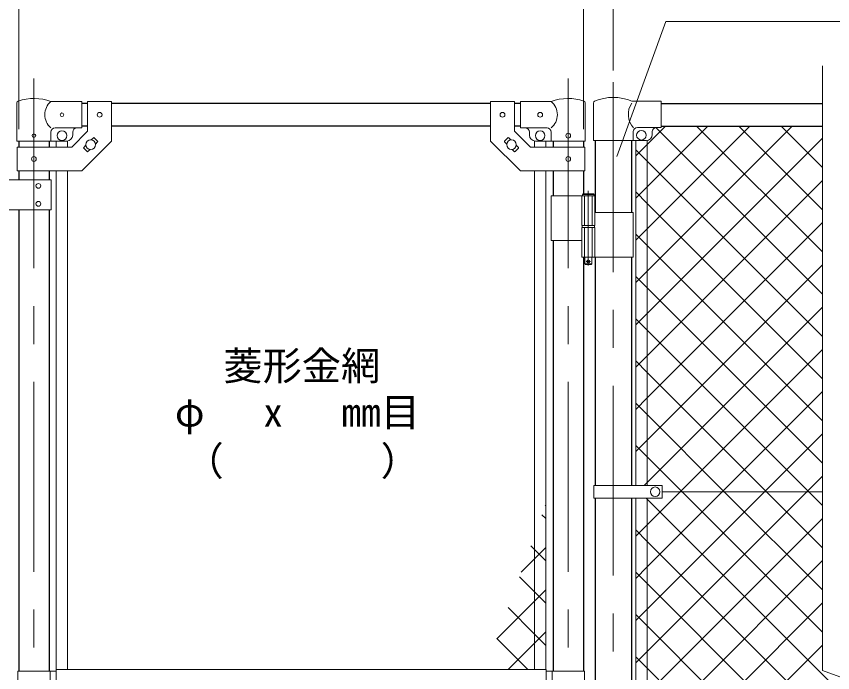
# Model space of a CAD drawing. Units: millimetres, scale not verified. Extents: x -4200 to 4200, y -2970 to 2970.
# Drawn here: x 1243 to 2609, y 509 to 1607 of the extents above; entities that cross this region are included whole.
import ezdxf
from ezdxf.enums import TextEntityAlignment as Align

# ---------------------------------------------------------------- set-up
doc = ezdxf.new("R2010")
doc.units = ezdxf.units.MM
doc.header["$LTSCALE"] = 10
doc.linetypes.add('DASHED', pattern=[7.5, 6, -1.5])
doc.linetypes.add('USER1', pattern=[50.8, 31.75, -6.35, 6.35, -6.35])
for name, color, linetype, lineweight in [('0-1_D-STR-TXT', 7, 'Continuous', 13), ('0-2_D-BMK', 2, 'USER1', 13), ('0-3_D-STR1', 1, 'Continuous', 25), ('0-4_D-STR3', 3, 'Continuous', 13), ('0-8_D-STR-DIM', 7, 'Continuous', 13), ('0-B_D-STR2', 7, 'Continuous', 13)]:
    doc.layers.add(name, color=color, linetype=linetype, lineweight=lineweight)
doc.styles.add('ＭＳ ゴシック', font='')
doc.styles.get('ＭＳ ゴシック').set_extended_font_data('MS Gothic')

msp = doc.modelspace()

# ---------------------------------------------------------------- linework, layer by layer
at = {"layer": '0-1_D-STR-TXT'}
msp.add_lwpolyline([(2862.89, 1598.46), (2329.73, 1598.46), (2247.8, 1372.73)], dxfattribs=at)
at = {"layer": '0-2_D-BMK'}
for p, q in [((1272.39, 1503.1), (1272.39, -535.29)), ((2166.59, 1503.1), (2166.59, -535.29)), ((2241.99, 1496.61), (2241.99, -849.21)), ((2200.15, 1314.79), (2200.15, 1189.9)), ((2196.52, 1196.87), (2203.78, 1196.87))]:
    msp.add_line(p, q, dxfattribs=at)
at = {"layer": '0-3_D-STR1'}
for p, q in [((1362.39, 1461.37), (1352.39, 1461.37)), ((2036.59, 1461.37), (1402.39, 1461.37)), ((2086.59, 1461.37), (2076.59, 1461.37)), ((2321.99, 1461.37), (2591.99, 1461.37)), ((1362.39, 1423.37), (1352.39, 1423.37)), ((2036.59, 1423.37), (1402.39, 1423.37)), ((2086.59, 1423.37), (2076.59, 1423.37)), ((2321.99, 1423.37), (2591.99, 1423.37)), ((1246.99, 1398.37), (1246.99, 1388.32)), ((1297.79, 1398.37), (1297.79, 1388.32)), ((2141.19, 1398.37), (2141.19, 1388.32)), ((2191.99, 1398.37), (2191.99, 1388.32)), ((2211.74, 1399.07), (2211.74, 1278.87)), ((2272.24, 1399.07), (2272.24, 1278.87)), ((1246.99, 1348.32), (1246.99, 1333.32)), ((1297.79, 1348.32), (1297.79, 1333.32)), ((2141.19, 1348.32), (2141.19, 1306.87)), ((2191.99, 1348.32), (2191.99, 1309.87)), ((1246.99, 1283.32), (1246.99, 511.37)), ((1297.79, 1283.32), (1297.79, 511.37)), ((2141.19, 1231.87), (2141.19, 511.37)), ((2191.99, 1203.87), (2191.99, 511.37)), ((2211.74, 1203.87), (2211.74, 821.87)), ((2272.24, 1203.87), (2272.24, 821.87)), ((2211.74, 800.87), (2211.74, 171.87)), ((2272.24, 800.87), (2272.24, 171.87))]:
    msp.add_line(p, q, dxfattribs=at)
at = {"layer": '0-4_D-STR3'}
for p, q in [((1243.84, 1398.37), (1243.84, 1462.06)), ((1352.39, 1464.37), (1300.94, 1464.37)), ((1352.39, 1464.37), (1352.39, 1420.37)), ((1362.39, 1464.57), (1362.39, 1414.89)), ((1362.39, 1464.57), (1402.39, 1464.57)), ((1402.39, 1464.57), (1402.39, 1398.32)), ((2036.59, 1464.57), (2036.59, 1398.32)), ((2076.59, 1464.57), (2036.59, 1464.57)), ((2076.59, 1464.57), (2076.59, 1414.89)), ((2086.59, 1464.37), (2138.04, 1464.37)), ((2086.59, 1464.37), (2086.59, 1420.37)), ((2195.14, 1398.37), (2195.14, 1462.06)), ((2208.59, 1461.92), (2208.59, 1399.07)), ((2273.12, 1465.07), (2321.99, 1465.07)), ((2321.99, 1421.07), (2321.99, 1465.07)), ((2282.39, 1421.07), (2321.99, 1421.07)), ((1300.94, 1398.37), (1300.94, 1413.37)), ((1352.39, 1420.37), (1307.94, 1420.37)), ((1335.82, 1388.32), (1362.39, 1414.89)), ((1337.39, 1413.37), (1337.39, 1408.37)), ((2103.16, 1388.32), (2076.59, 1414.89)), ((2086.59, 1420.37), (2131.04, 1420.37)), ((2101.59, 1413.37), (2101.59, 1408.37)), ((2138.04, 1398.37), (2138.04, 1413.37)), ((2275.39, 1414.07), (2275.39, 1399.07)), ((2306.99, 1409.07), (2306.99, 1414.07)), ((1243.84, 1398.37), (1300.94, 1398.37)), ((1300.94, 1398.37), (1327.39, 1398.37)), ((1309.89, 1398.37), (1309.89, 1388.32)), ((1328.89, 1398.37), (1328.89, 1388.32)), ((1368.27, 1400.27), (1371.99, 1403.98)), ((1373.4, 1403.98), (1379.06, 1398.33)), ((1375.34, 1393.2), (1379.06, 1396.91)), ((2065.58, 1403.98), (2059.92, 1398.33)), ((2063.64, 1393.2), (2059.92, 1396.91)), ((2070.71, 1400.27), (2066.99, 1403.98)), ((2110.09, 1398.37), (2110.09, 1388.32)), ((2138.04, 1398.37), (2111.59, 1398.37)), ((2129.09, 1398.37), (2129.09, 1388.32)), ((2195.14, 1398.37), (2138.04, 1398.37)), ((2208.59, 1399.07), (2296.99, 1399.07)), ((2279.49, 1399.07), (2279.49, 821.87)), ((2298.49, 1399.07), (2298.49, 821.87)), ((1244.69, 1388.32), (1335.82, 1388.32)), ((1244.69, 1388.32), (1244.69, 1348.32)), ((1355.72, 1387.72), (1359.44, 1391.44)), ((1355.72, 1386.31), (1361.38, 1380.65)), ((1362.79, 1380.65), (1366.51, 1384.37)), ((2076.19, 1380.65), (2072.47, 1384.37)), ((2083.26, 1386.31), (2077.6, 1380.65)), ((2083.26, 1387.72), (2079.54, 1391.44)), ((2194.29, 1388.32), (2103.16, 1388.32)), ((2194.29, 1388.32), (2194.29, 1348.32)), ((1309.89, 1348.32), (1309.89, 513.87)), ((1328.89, 1348.32), (1328.89, 513.87)), ((2110.09, 1348.32), (2110.09, 513.87)), ((2129.09, 1348.32), (2129.09, 513.87)), ((1301.39, 1333.32), (1181.39, 1333.32)), ((1301.39, 1333.32), (1301.39, 1283.32)), ((2138.04, 1306.87), (2138.04, 1231.87)), ((2138.04, 1306.87), (2210.95, 1306.87)), ((2189.35, 1306.87), (2189.35, 1256.87)), ((2210.15, 1308.87), (2190.15, 1308.87)), ((2191.15, 1309.87), (2209.15, 1309.87)), ((2210.15, 1308.87), (2209.15, 1309.87)), ((2210.15, 1308.87), (2210.15, 1306.87)), ((2210.95, 1306.87), (2210.95, 1256.87)), ((1301.39, 1283.32), (1181.39, 1283.32)), ((2210.95, 1278.87), (2275.29, 1278.87)), ((2275.29, 1278.87), (2275.29, 1203.87)), ((2189.35, 1256.87), (2210.95, 1256.87)), ((2189.65, 1256.87), (2189.65, 1253.87)), ((2210.65, 1256.87), (2210.65, 1253.87)), ((2189.35, 1253.87), (2210.95, 1253.87)), ((2189.35, 1253.87), (2189.35, 1203.87)), ((2189.65, 1253.87), (2210.65, 1253.87)), ((2210.95, 1253.87), (2210.95, 1203.87)), ((2138.04, 1231.87), (2189.24, 1231.87)), ((2189.35, 1203.87), (2275.29, 1203.87)), ((2194.15, 1203.87), (2194.15, 1192.87)), ((2195.15, 1191.87), (2194.15, 1192.87)), ((2195.15, 1191.87), (2205.15, 1191.87)), ((2205.15, 1191.87), (2206.15, 1192.87)), ((2209.19, 821.87), (2209.19, 800.87)), ((2209.19, 821.87), (2323.99, 821.87)), ((2323.99, 821.87), (2323.99, 800.87)), ((2591.99, 811.37), (2323.99, 811.37)), ((2209.19, 800.87), (2323.99, 800.87)), ((2279.49, 800.87), (2279.49, 171.87)), ((2298.49, 800.87), (2298.49, 171.87)), ((1245.39, 511.37), (1245.39, 492.87)), ((1245.39, 511.37), (1309.49, 511.37)), ((1299.39, 511.37), (1299.39, 492.87)), ((1309.49, 513.87), (2129.49, 513.87)), ((1309.49, 492.87), (1309.49, 513.87)), ((2129.49, 458.87), (2129.49, 513.87)), ((2193.59, 511.37), (2129.49, 511.37)), ((2139.59, 511.37), (2139.59, 461.37)), ((2193.59, 511.37), (2193.59, 461.37))]:
    msp.add_line(p, q, dxfattribs=at)
at = {"layer": '0-4_D-STR3', "linetype": 'DASHED'}
for p, q in [((2193.85, 1306.87), (2193.85, 1256.87)), ((2206.45, 1306.87), (2206.45, 1256.87)), ((2193.85, 1253.87), (2193.85, 1203.87)), ((2206.45, 1253.87), (2206.45, 1203.87))]:
    msp.add_line(p, q, dxfattribs=at)
at = {"layer": '0-4_D-STR3'}
for points in [[(1244.69, 1348.32), (1352.39, 1348.32), (1402.39, 1398.32)], [(2194.29, 1348.32), (2086.59, 1348.32), (2036.59, 1398.32)], [(2191.15, 1309.87), (2190.15, 1308.87), (2190.15, 1306.87)], [(2206.15, 1203.87), (2206.15, 1192.87), (2194.15, 1192.87)]]:
    msp.add_lwpolyline(points, dxfattribs=at)
for centre, radius in [((1319.39, 1442.37), 3), ((1382.39, 1442.32), 4), ((2056.59, 1442.32), 4), ((2119.59, 1442.37), 4), ((1272.39, 1407.37), 3), ((1319.39, 1407.37), 8), ((2119.59, 1407.37), 8), ((2166.59, 1407.37), 4), ((2288.99, 1408.07), 8), ((1367.39, 1392.32), 8), ((2071.59, 1392.32), 8), ((1272.39, 1368.32), 4), ((2166.59, 1368.32), 4), ((1279.9, 1323.32), 4), ((1279.9, 1293.32), 4), ((2200.15, 1196.87), 2.5), ((2311.99, 811.37), 8)]:
    msp.add_circle(centre, radius, dxfattribs=at)
for centre, radius, start, end in [((1247.14, 1462.06), 3.3, 109.22051, 180), ((1272.39, 1389.64), 80, 69.0916, 109.22051), ((1319.14, 1442.37), 28.55, 129.59418, 230.40582), ((2166.59, 1389.64), 80, 70.77949, 110.9084), ((2119.84, 1442.37), 28.55, 309.59418, 50.40582), ((2191.84, 1462.06), 3.3, 0, 70.77949), ((2211.89, 1461.92), 3.3, 113.10629, 180), ((2241.99, 1391.37), 80, 67.09875, 113.10629), ((2300.52, 1443.12), 33.4, 146.35914, 222.2959), ((2282.39, 1414.07), 7, 90, 180), ((2313.99, 1414.07), 7, 90, 180), ((1307.94, 1413.37), 7, 90, 180), ((1327.39, 1408.37), 10, 270, 0), ((1344.39, 1413.37), 7, 90, 180), ((2094.59, 1413.37), 7, 0, 90), ((2111.59, 1408.37), 10, 180, 270), ((2131.04, 1413.37), 7, 0, 90), ((2296.99, 1409.07), 10, 270, 0), ((1372.69, 1403.28), 1, 45, 135), ((1378.35, 1397.62), 1, 315, 45), ((2060.63, 1397.62), 1, 135, 225), ((2066.29, 1403.28), 1, 45, 135), ((1356.43, 1387.01), 1, 135, 225), ((1362.09, 1381.36), 1, 225, 315), ((2076.89, 1381.36), 1, 225, 315), ((2082.55, 1387.01), 1, 315, 45)]:
    msp.add_arc(centre, radius, start, end, dxfattribs=at)
at = {"layer": '0-8_D-STR-DIM'}
for p, q in [((2241.99, 1516.61), (2241.99, 1851.37)), ((1246.99, 1418.37), (1246.99, 1731.37)), ((1246.99, 1418.37), (1246.99, 1731.37)), ((2191.99, 1418.37), (2191.99, 1731.37)), ((2591.99, 512.02), (2591.99, 1524.37)), ((2627.23, 499.19), (2591.99, 512.02))]:
    msp.add_line(p, q, dxfattribs=at)
at = {"layer": '0-B_D-STR2'}
for p, q in [((2298.49, 1392.6), (2329.26, 1423.37)), ((2298.49, 1321.89), (2399.97, 1423.37)), ((2298.49, 1251.18), (2470.68, 1423.37)), ((2298.49, 1180.47), (2541.39, 1423.37)), ((2591.99, 1142.02), (2313.03, 1420.98)), ((2591.99, 1212.73), (2381.36, 1423.37)), ((2591.99, 1283.45), (2452.07, 1423.37)), ((2591.99, 1354.16), (2522.78, 1423.37)), ((2298.49, 1109.76), (2591.99, 1403.26)), ((2279.49, 1373.6), (2298.49, 1392.6)), ((2298.49, 1364.81), (2279.49, 1383.81)), ((2591.99, 1071.31), (2298.49, 1364.81)), ((2298.49, 1039.05), (2591.99, 1332.55)), ((2279.49, 1302.89), (2298.49, 1321.89)), ((2298.49, 1294.1), (2279.49, 1313.1)), ((2591.99, 1000.6), (2298.49, 1294.1)), ((2298.49, 968.34), (2591.99, 1261.84)), ((2279.49, 1232.18), (2298.49, 1251.18)), ((2298.49, 1223.39), (2279.49, 1242.39)), ((2591.99, 929.89), (2298.49, 1223.39)), ((2298.49, 897.63), (2591.99, 1191.13)), ((2279.49, 1161.47), (2298.49, 1180.47)), ((2298.49, 1152.68), (2279.49, 1171.68)), ((2591.99, 859.18), (2298.49, 1152.68)), ((2279.49, 1090.76), (2298.49, 1109.76)), ((2298.49, 1081.97), (2279.49, 1100.97)), ((2569.09, 811.37), (2298.49, 1081.97)), ((2279.49, 1020.05), (2298.49, 1039.05)), ((2353.65, 811.37), (2591.99, 1049.7)), ((2298.49, 1011.26), (2279.49, 1030.26)), ((2498.38, 811.37), (2298.49, 1011.26)), ((2424.37, 811.37), (2591.99, 978.99)), ((2279.49, 949.34), (2298.49, 968.34)), ((2298.49, 940.55), (2279.49, 959.55)), ((2427.67, 811.37), (2298.49, 940.55)), ((2495.08, 811.37), (2591.99, 908.28)), ((2279.49, 878.63), (2298.49, 897.63)), ((2298.49, 869.84), (2279.49, 888.84)), ((2356.96, 811.37), (2298.49, 869.84)), ((2565.79, 811.37), (2591.99, 837.57)), ((2298.49, 756.2), (2353.65, 811.37)), ((2298.49, 685.49), (2424.37, 811.37)), ((2298.49, 614.78), (2495.08, 811.37)), ((2298.49, 544.07), (2565.79, 811.37)), ((2591.99, 576.34), (2356.96, 811.37)), ((2591.99, 647.05), (2427.67, 811.37)), ((2591.99, 717.76), (2498.38, 811.37)), ((2591.99, 788.47), (2569.09, 811.37)), ((2127.99, 787.78), (2129.09, 788.89)), ((2129.09, 766.44), (2122.59, 772.95)), ((2298.49, 473.36), (2591.99, 766.86)), ((2279.49, 737.2), (2298.49, 756.2)), ((2298.49, 728.42), (2279.49, 747.42)), ((2591.99, 434.92), (2298.49, 728.42)), ((2110.09, 714.73), (2103.72, 721.11)), ((2110.09, 699.18), (2129.09, 718.18)), ((2129.09, 695.73), (2110.09, 714.73)), ((2087.52, 676.61), (2110.09, 699.18)), ((2279.49, 666.49), (2298.49, 685.49)), ((2298.49, 402.65), (2591.99, 696.15)), ((2298.49, 657.71), (2279.49, 676.71)), ((2110.09, 644.02), (2084.85, 669.27)), ((2591.99, 364.21), (2298.49, 657.71)), ((2110.09, 628.47), (2129.09, 647.47)), ((2129.09, 625.02), (2110.09, 644.02)), ((2047.06, 565.43), (2110.09, 628.47)), ((2110.09, 573.31), (2065.98, 617.42)), ((2279.49, 595.78), (2298.49, 614.78)), ((2298.49, 331.94), (2591.99, 625.44)), ((2298.49, 587), (2279.49, 606)), ((2591.99, 293.5), (2298.49, 587)), ((2098.83, 513.87), (2047.11, 565.58)), ((2129.09, 554.31), (2110.09, 573.31)), ((2298.49, 261.23), (2591.99, 554.73)), ((2279.49, 525.07), (2298.49, 544.07)), ((2298.49, 516.28), (2279.49, 535.28)), ((2591.99, 222.78), (2298.49, 516.28))]:
    msp.add_line(p, q, dxfattribs=at)
for points in [[(2293.44, 821.87), (2298.49, 826.91), (2591.99, 1120.41)], [(2606.11, 491.51), (2298.49, 799.13), (2296.75, 800.87)], [(2066.2, 513.87), (2110.09, 557.75), (2129.09, 576.75)]]:
    msp.add_lwpolyline(points, dxfattribs=at)

# ---------------------------------------------------------------- texts
at = {"layer": '0-1_D-STR-TXT', "style": 'ＭＳ ゴシック'}
for s, p in [('菱形金網', (1589.54, 983.77)), ('φ\u3000 x\u3000 mm目', (1508.32, 906.18)), ('（\u3000\u3000\u3000\u3000）', (1524.57, 824.53))]:
    msp.add_text(s, height=48.09, dxfattribs=at).set_placement(p, align=Align.BOTTOM_LEFT)

doc.saveas('drawing.dxf')
